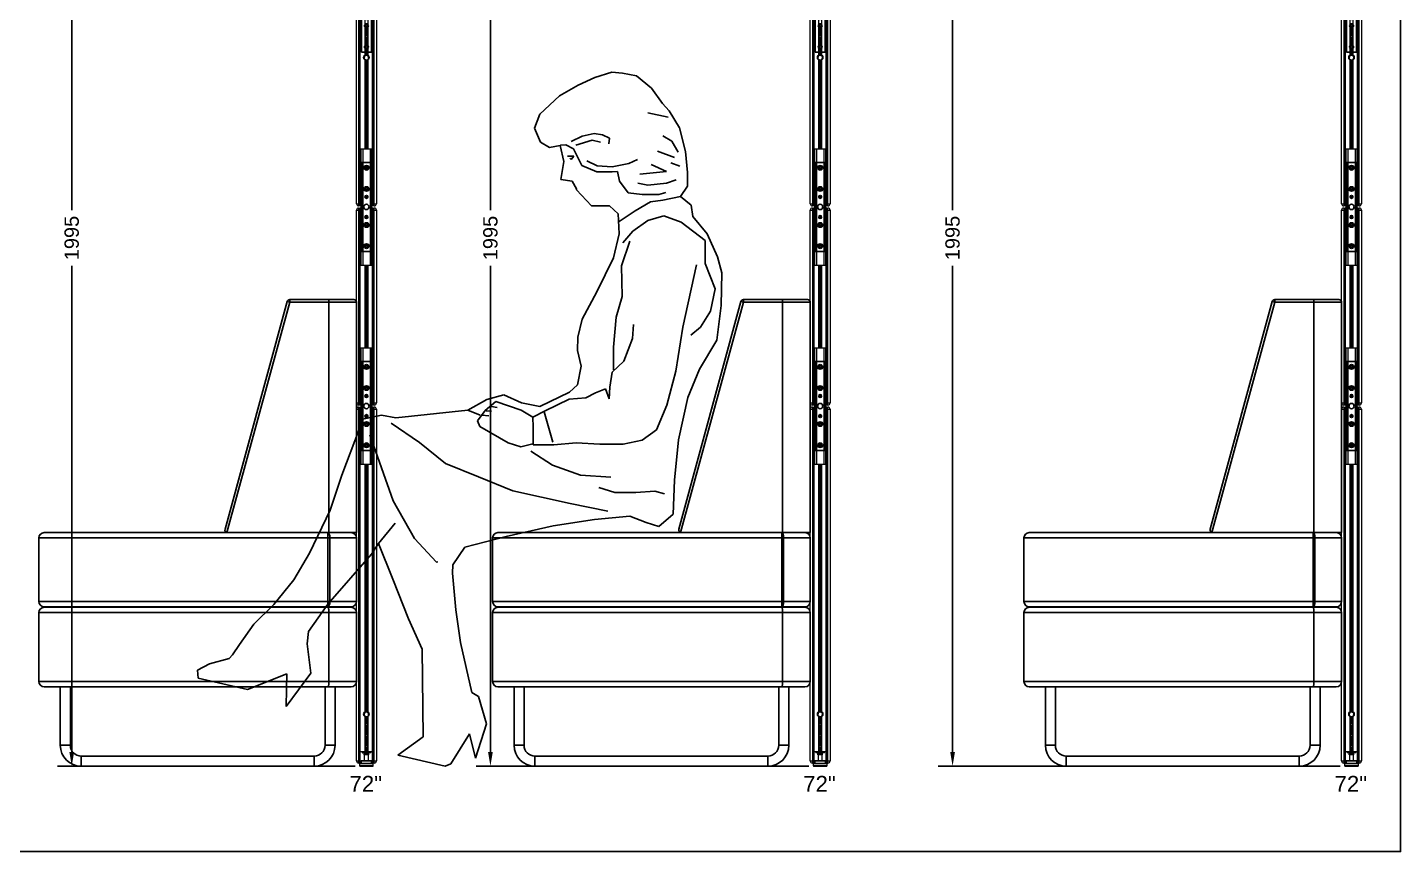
# Model space of a CAD drawing. Header units: inches. Extents: x 9936 to 27102, y -2774 to 11910.
# Drawn here: x 15971 to 18564, y 8702 to 10258 of the extents above; entities that cross this region are included whole.
import ezdxf

# ---------------------------------------------------------------- set-up
doc = ezdxf.new("R2010")
doc.units = ezdxf.units.IN
doc.header["$MEASUREMENT"] = 0
for name, color, linetype in [('Conector lateral', 150, 'Continuous'), ('COTA', 7, 'Continuous'), ('planta', 8, 'Continuous'), ('RECTO', 20, 'Continuous'), ('SILLON', 84, 'Continuous'), ('TEXTO', 7, 'Continuous')]:
    doc.layers.add(name, color=color, linetype=linetype)
doc.styles.get("Standard").update_dxf_attribs({"font": 'arial.ttf'})
doc.dimstyles.get("Standard").update_dxf_attribs({"dimscale": 150, "dimtxt": 0.18, "dimasz": 0.18, "dimexe": 0.18, "dimexo": 0.0625, "dimgap": 0.09, "dimtad": 0, "dimdec": 0, "dimzin": 0, "dimdsep": 46, "dimtxsty": 'Standard', "dimcen": 0.09, "dimclrd": 1, "dimclre": 1, "dimclrt": 1, "dimadec": 0, "dimazin": 0, "dimtfac": 1, "dimtdec": 0, "dimtofl": 0, "dimtmove": 0, "dimatfit": 3, "dimfxl": 1, "dimtolj": 1, "dimtzin": 0, "dimarcsym": 0})

# ---------------------------------------------------------------- blocks, each defined once
blk = doc.blocks.new('*D73')
at = {"layer": 'Defpoints', "color": 0, "transparency": 16777216}
for p in [(16174.8, 10858.2), (16054.2, 8863.5), (16598.8, 8863.5)]:
    blk.add_point(p, dxfattribs=at)
at = {"layer": 'TEXTO', "color": 1, "lineweight": -2, "transparency": 16777216}
for p, q in [((16165.4, 10858.2), (16027.2, 10858.2)), ((16054.2, 10831.2), (16054.2, 9913.5)), ((16054.2, 8890.5), (16054.2, 9808.2)), ((16589.4, 8863.5), (16027.2, 8863.5))]:
    blk.add_line(p, q, dxfattribs=at)
at = {"layer": 'TEXTO', "color": 1, "transparency": 16777216}
for points in [[(16049.7, 10831.2), (16058.7, 10831.2), (16054.2, 10858.2)], [(16049.7, 8890.5), (16058.7, 8890.5), (16054.2, 8863.5)]]:
    blk.add_solid(points, dxfattribs=at)
at = {"layer": 'TEXTO', "color": 1, "transparency": 16777216, "insert": (16054.2, 9860.8), "char_height": 27, "attachment_point": 5, "rotation": 90}
blk.add_mtext('\\A1;1995', dxfattribs=at)
blk = doc.blocks.new('*D74')
at = {"layer": 'Defpoints', "color": 0, "transparency": 16777216}
for p in [(16955.8, 10858.2), (16845, 8863.5), (17455.8, 8863.5)]:
    blk.add_point(p, dxfattribs=at)
at = {"layer": 'TEXTO', "color": 1, "lineweight": -2, "transparency": 16777216}
for p, q in [((16946.4, 10858.2), (16818, 10858.2)), ((16845, 10831.2), (16845, 9913.5)), ((16845, 8890.5), (16845, 9808.2)), ((17446.4, 8863.5), (16818, 8863.5))]:
    blk.add_line(p, q, dxfattribs=at)
at = {"layer": 'TEXTO', "color": 1, "transparency": 16777216}
for points in [[(16840.5, 10831.2), (16849.5, 10831.2), (16845, 10858.2)], [(16840.5, 8890.5), (16849.5, 8890.5), (16845, 8863.5)]]:
    blk.add_solid(points, dxfattribs=at)
at = {"layer": 'TEXTO', "color": 1, "transparency": 16777216, "insert": (16845, 9860.8), "char_height": 27, "attachment_point": 5, "rotation": 90}
blk.add_mtext('\\A1;1995', dxfattribs=at)
blk = doc.blocks.new('*D75')
at = {"layer": 'Defpoints', "color": 0, "transparency": 16777216}
for p in [(17882.8, 10858.2), (17717.9, 8863.5), (18459.3, 8863.5)]:
    blk.add_point(p, dxfattribs=at)
at = {"layer": 'TEXTO', "color": 1, "lineweight": -2, "transparency": 16777216}
for p, q in [((17873.4, 10858.2), (17690.9, 10858.2)), ((17717.9, 10831.2), (17717.9, 9913.5)), ((17717.9, 8890.5), (17717.9, 9808.2)), ((18449.9, 8863.5), (17690.9, 8863.5))]:
    blk.add_line(p, q, dxfattribs=at)
at = {"layer": 'TEXTO', "color": 1, "transparency": 16777216}
for points in [[(17713.4, 10831.2), (17722.4, 10831.2), (17717.9, 10858.2)], [(17713.4, 8890.5), (17722.4, 8890.5), (17717.9, 8863.5)]]:
    blk.add_solid(points, dxfattribs=at)
at = {"layer": 'TEXTO', "color": 1, "transparency": 16777216, "insert": (17717.9, 9860.8), "char_height": 27, "attachment_point": 5, "rotation": 90}
blk.add_mtext('\\A1;1995', dxfattribs=at)
blk = doc.blocks.new('A$C30A667A5')
at = {"layer": 'SILLON', "linetype": 'Continuous'}
for p, q in [((351.7, 447.3), (469, 877.3)), ((473.8, 876), (355.2, 441.2)), ((469, 877.3), (473.8, 876)), ((473.8, 876), (473.8, 881)), ((473.8, 881), (546.9, 881)), ((547.8, 876), (473.8, 876)), ((546.9, 881), (595, 881)), ((547.8, 876), (547.8, 441)), ((600, 876), (547.8, 876)), ((600, 876), (600, 441)), ((10, 441), (356.5, 441)), ((356.5, 441), (547.8, 441)), ((546, 431), (546, 441)), ((547.8, 441), (600, 441)), ((0, 431), (0, 311)), ((546, 431), (0, 431)), ((546, 311), (546, 431)), ((546, 431), (549.7, 431)), ((549.7, 431), (549.7, 311)), ((600, 431), (549.7, 431)), ((600, 311), (600, 431)), ((0, 311), (546, 311)), ((547.8, 290), (0, 290)), ((0, 160), (0, 290)), ((546, 301), (10, 301)), ((10, 300), (546, 300)), ((546, 301), (546, 311)), ((546, 311), (549.7, 311)), ((590, 301), (546, 301)), ((546, 300), (590, 300)), ((600, 290), (547.8, 290)), ((547.8, 160), (547.8, 290)), ((549.7, 311), (600, 311)), ((600, 160), (600, 290)), ((0, 160), (547.8, 160)), ((547.8, 160), (600, 160)), ((546, 150), (10, 150)), ((40.5, 150), (40.5, 39.5)), ((59.5, 39.5), (59.5, 150)), ((540.5, 150), (540.5, 39.5)), ((590, 150), (546, 150)), ((559.5, 39.5), (559.5, 150)), ((59.5, 39.5), (40.5, 39.5)), ((540.5, 39.5), (559.5, 39.5)), ((520, 19.1), (80, 19.1)), ((80, 19.1), (80, 0)), ((80, 0), (520, 0)), ((520, 19.1), (520, 0))]:
    blk.add_line(p, q, dxfattribs=at)
at = {"layer": 'SILLON', "linetype": 'Continuous', "flags": 128}
for points in [[(546, 441), (546.7, 440.8), (547.4, 440.2), (548, 439.3), (548.6, 438.1), (549.1, 436.6), (549.4, 434.8), (549.6, 432.9), (549.7, 431)], [(549.7, 311), (549.6, 309), (549.4, 307.2), (549.1, 305.4), (548.6, 303.9), (548, 302.7), (547.4, 301.8), (546.7, 301.2), (546, 301)]]:
    blk.add_lwpolyline(points, dxfattribs=at)
at = {"layer": 'SILLON', "linetype": 'Continuous'}
for centre, radius, start, end in [((473.8, 876), 5, 90, 164.7449), ((595, 876), 5, 0, 90), ((10, 431), 10, 90, 180), ((356.5, 446), 5, 164.7449, 254.7449), ((356.5, 446), 5, 254.7449, 270), ((590, 431), 10, 0, 90), ((10, 311), 10, 180, 270), ((10, 290), 10, 90, 180), ((590, 311), 10, 270, 0), ((590, 290), 10, 0, 90), ((10, 160), 10, 180, 270), ((590, 160), 10, 270, 0), ((80, 39.5), 39.5, 180, 270), ((80, 39.5), 20.5, 180, 270), ((520, 39.5), 20.5, 270, 0), ((520, 39.5), 39.5, 270, 0)]:
    blk.add_arc(centre, radius, start, end, dxfattribs=at)
for points, knots in [([(547.8, 876), (547.8, 876.3), (547.8, 876.7), (547.8, 877.3), (547.8, 877.6), (547.7, 878.2), (547.7, 878.5), (547.7, 879.1), (547.6, 879.3), (547.5, 879.8), (547.5, 880), (547.4, 880.3), (547.3, 880.5), (547.2, 880.7), (547.2, 880.8), (547.1, 880.9), (547, 881), (547, 881), (547, 881), (546.9, 881)], [0, 0, 0, 0, 0.125, 0.125, 0.25, 0.25, 0.375, 0.375, 0.5, 0.5, 0.625, 0.625, 0.75, 0.75, 0.875, 0.875, 0.9375, 0.9375, 1, 1, 1, 1]), ([(547.8, 290), (547.8, 290.7), (547.8, 291.3), (547.8, 292.3), (547.8, 292.6), (547.7, 293.2), (547.7, 293.5), (547.7, 294.5), (547.6, 295), (547.5, 295.9), (547.5, 296.1), (547.4, 296.6), (547.3, 296.9), (547.2, 297.6), (547.1, 298), (547, 298.5), (546.9, 298.7), (546.8, 299), (546.7, 299.3), (546.6, 299.5), (546.5, 299.7), (546.4, 299.7), (546.3, 299.9), (546.2, 299.9), (546.1, 300), (546.1, 300), (546, 300), (546, 300), (546, 300)], [0, 0, 0, 0, 0.125, 0.125, 0.1875, 0.1875, 0.25, 0.25, 0.375, 0.375, 0.4375, 0.4375, 0.5, 0.5, 0.625, 0.625, 0.6875, 0.6875, 0.75, 0.8125, 0.8125, 0.875, 0.875, 0.9375, 0.9375, 0.96875, 0.96875, 1, 1, 1, 1]), ([(547.8, 160), (547.8, 159.3), (547.8, 158.7), (547.8, 157.7), (547.8, 157.4), (547.7, 156.8), (547.7, 156.4), (547.7, 155.5), (547.6, 155), (547.5, 154.1), (547.5, 153.9), (547.4, 153.4), (547.3, 153.1), (547.2, 152.4), (547.1, 152), (547, 151.5), (546.9, 151.3), (546.8, 151), (546.7, 150.7), (546.6, 150.5), (546.5, 150.3), (546.4, 150.2), (546.3, 150.1), (546.2, 150.1), (546.1, 150), (546.1, 150), (546, 150), (546, 150), (546, 150)], [0, 0, 0, 0, 0.125, 0.125, 0.1875, 0.1875, 0.25, 0.25, 0.375, 0.375, 0.4375, 0.4375, 0.5, 0.5, 0.625, 0.625, 0.6875, 0.6875, 0.75, 0.8125, 0.8125, 0.875, 0.875, 0.9375, 0.9375, 0.96875, 0.96875, 1, 1, 1, 1])]:
    blk.add_open_spline(points, degree=3, knots=knots, dxfattribs=at)
blk = doc.blocks.new('02FFMA09')
at = {"color": 0, "linetype": 'ByBlock'}
for p, q in [((-4.358, 28.515), (-5.46, 28.012)), ((-3.226, 28.873), (-4.358, 28.515)), ((-2.526, 28.803), (-3.226, 28.873)), ((-1.594, 28.624), (-2.526, 28.803)), ((-0.598, 27.817), (-1.594, 28.624)), ((-6.706, 27.303), (-8.006, 26.1)), ((-5.46, 28.012), (-6.706, 27.303)), ((0.137, 26.804), (-0.598, 27.817)), ((0.578, 26.313), (0.137, 26.804)), ((-8.006, 26.1), (-8.348, 25.166)), ((0.507, 25.887), (-0.852, 26.182)), ((1.256, 25.183), (0.578, 26.313)), ((-8.348, 25.166), (-7.963, 24.238)), ((-5.915, 24.287), (-5.189, 24.628)), ((-5.189, 24.628), (-4.412, 24.801)), ((-4.412, 24.801), (-3.859, 24.718)), ((-3.859, 24.718), (-3.384, 24.499)), ((0.744, 24.291), (0.153, 24.646)), ((1.647, 23.614), (1.256, 25.183)), ((-7.963, 24.238), (-7.355, 23.888)), ((-7.355, 23.888), (-6.659, 24.023)), ((-6.659, 24.023), (-6.401, 22.961)), ((-6.622, 24.044), (-6.273, 24.047)), ((-6.273, 24.047), (-5.776, 23.789)), ((-5.776, 23.789), (-5.215, 22.687)), ((-5.62, 24.03), (-4.54, 24.371)), ((-4.54, 24.371), (-3.988, 24.242)), ((-3.384, 24.499), (-3.429, 24.114)), ((1.158, 23.581), (0.744, 24.291)), ((-6.401, 22.961), (-6.62, 21.766)), ((-6.172, 23.298), (-5.748, 23.298)), ((-5.915, 23.086), (-6.005, 23.17)), ((-5.748, 23.298), (-5.915, 23.086)), ((-4.887, 23.002), (-4.2, 22.656)), ((-3.211, 22.611), (-2.099, 22.829)), ((-2.099, 22.829), (-1.54, 23.086)), ((0.389, 22.281), (-0.616, 22.754)), ((0.921, 23.227), (-0.202, 23.641)), ((1.276, 22.636), (0.685, 22.872)), ((1.774, 22.218), (1.647, 23.614)), ((-5.215, 22.687), (-4.222, 22.259)), ((-4.222, 22.259), (-3.203, 22.267)), ((-4.2, 22.656), (-3.211, 22.611)), ((-3.203, 22.267), (-2.854, 22.299)), ((-2.854, 22.299), (-2.733, 21.659)), ((-1.384, 22.104), (0.389, 22.281)), ((1.781, 21.316), (1.774, 22.218)), ((-6.62, 21.766), (-5.863, 21.656)), ((-5.863, 21.656), (-5.58, 21.145)), ((-5.58, 21.145), (-5.58, 21.087)), ((-5.58, 21.087), (-4.583, 20.015)), ((-2.733, 21.659), (-2.145, 20.878)), ((-1.502, 21.513), (-0.852, 21.394)), ((-0.852, 21.394), (0.389, 21.513)), ((0.389, 21.513), (1.039, 21.749)), ((1.321, 20.643), (1.781, 21.316)), ((-4.583, 20.015), (-3.389, 20.024)), ((-3.389, 20.024), (-2.803, 19.476)), ((-2.145, 20.878), (-1.212, 20.769)), ((-0.675, 20.271), (-1.68, 19.68)), ((-1.212, 20.769), (-0.107, 20.778)), ((0.153, 20.389), (-0.675, 20.271)), ((-0.107, 20.778), (0.358, 20.898)), ((1.321, 20.643), (0.153, 20.389)), ((2.024, 20.067), (1.321, 20.643)), ((2.146, 19.311), (2.024, 20.067)), ((-2.803, 19.476), (-2.735, 18.167)), ((-1.68, 19.68), (-2.744, 18.971)), ((-0.85, 19.055), (0.225, 19.354)), ((0.225, 19.354), (1.363, 18.926)), ((3.086, 18.154), (2.146, 19.311)), ((-2.497, 17.557), (-1.834, 18.348)), ((-1.834, 18.348), (-0.85, 19.055)), ((1.363, 18.926), (2.944, 17.716)), ((-2.735, 18.167), (-3.129, 16.563)), ((-2.601, 16.043), (-2.032, 17.677)), ((2.944, 17.716), (2.956, 16.203)), ((3.768, 16.646), (3.086, 18.154)), ((-3.129, 16.563), (-4.218, 14.313)), ((4.067, 15.572), (3.768, 16.646)), ((-2.556, 14.006), (-2.601, 16.043)), ((2.375, 16.111), (1.476, 11.971)), ((2.956, 16.203), (3.61, 14.52)), ((4.026, 13.418), (4.067, 15.572)), ((-4.218, 14.313), (-5.193, 12.501)), ((-2.953, 12.635), (-2.556, 14.006)), ((3.61, 14.52), (3.301, 13.034)), ((3.301, 13.034), (2.64, 11.981)), ((3.724, 11.116), (4.026, 13.418)), ((-5.193, 12.501), (-5.475, 11.306)), ((-3.112, 10.655), (-2.953, 12.635)), ((-1.865, 11.218), (-1.785, 12.15)), ((1.476, 11.971), (1.004, 9.057)), ((2.64, 11.981), (2.004, 11.452)), ((-5.475, 11.306), (-5.497, 10.432)), ((-2.436, 9.729), (-1.865, 11.218)), ((2.575, 9.186), (3.724, 11.116)), ((-5.497, 10.432), (-5.256, 9.387)), ((-3.129, 9.141), (-3.112, 10.655)), ((-5.256, 9.387), (-5.508, 8.162)), ((-3.216, 8.995), (-2.436, 9.729)), ((1.803, 7.317), (2.575, 9.186)), ((-3.353, 8.005), (-3.216, 8.995)), ((1.004, 9.057), (0.41, 6.812)), ((-10.392, 7.484), (-11.525, 7.184)), ((-9.224, 6.969), (-10.392, 7.484)), ((-6.028, 7.663), (-8, 6.717)), ((-6.054, 7.198), (-4.948, 7.294)), ((-5.508, 8.162), (-6.028, 7.663)), ((-4.948, 7.294), (-4.311, 7.619)), ((-4.311, 7.619), (-3.643, 7.886)), ((-3.643, 7.886), (-3.405, 7.218)), ((-3.405, 7.218), (-3.353, 8.005)), ((1.185, 4.519), (1.803, 7.317)), ((-12.771, 6.475), (-17.54, 5.972)), ((-11.525, 7.184), (-12.771, 6.475)), ((-12.771, 6.475), (-11.96, 6.148)), ((-12.125, 5.782), (-11.636, 6.455)), ((-11.636, 6.455), (-10.913, 7.043)), ((-11.561, 6.436), (-11.195, 6.408)), ((-11.195, 6.727), (-10.824, 6.648)), ((-10.913, 7.043), (-9.249, 6.474)), ((-9.249, 6.474), (-8.477, 6.025)), ((-8, 6.717), (-9.224, 6.969)), ((-8.46, 6.014), (-7.648, 6.428)), ((-7.648, 6.428), (-6.054, 7.198)), ((0.41, 6.812), (-0.275, 5.176)), ((-18.502, 6.139), (-19.955, 5.837)), ((-19.955, 5.837), (-19.95, 5.255)), ((-17.54, 5.972), (-18.502, 6.139)), ((-17.858, 5.621), (-15.985, 4.326)), ((-11.977, 5.405), (-12.125, 5.782)), ((-11.853, 6.148), (-11.38, 6.093)), ((-8.455, 5.345), (-8.46, 6.014)), ((-7.719, 6.357), (-7.139, 4.354)), ((-19.95, 5.255), (-21.119, 2.161)), ((-19.278, 4.853), (-17.73, 0.47)), ((-10.106, 4.314), (-11.977, 5.405)), ((-8.446, 4.181), (-8.455, 5.345)), ((-0.275, 5.176), (-1.23, 4.5)), ((-15.985, 4.326), (-14.257, 2.942)), ((-9.26, 4.058), (-10.106, 4.314)), ((-9.26, 4.058), (-8.477, 4.252)), ((-8.588, 3.772), (-7.154, 2.823)), ((-7.078, 4.192), (-8.446, 4.181)), ((-5.595, 4.32), (-7.078, 4.192)), ((-4.022, 4.216), (-5.595, 4.32)), ((-2.48, 4.228), (-4.022, 4.216)), ((-1.23, 4.5), (-2.48, 4.228)), ((0.915, 1.839), (1.185, 4.519)), ((-14.257, 2.942), (-12.067, 2.057)), ((-7.154, 2.823), (-5.316, 2.168)), ((-21.119, 2.161), (-21.887, -0.144)), ((-12.067, 2.057), (-9.79, 1.144)), ((-5.316, 2.168), (-3.307, 2.039)), ((0.845, -0.403), (0.915, 1.839)), ((-9.79, 1.144), (-6, 0.3)), ((-4.087, 1.363), (-3.037, 1.022)), ((-3.037, 1.022), (-1.64, 1.033)), ((-1.64, 1.033), (-0.389, 1.101)), ((-0.389, 1.101), (0.253, 0.931)), ((-17.73, 0.47), (-16.313, -2.022)), ((-6, 0.3), (-3.493, -0.204)), ((-21.887, -0.144), (-23.261, -3.007)), ((-7.123, -1.193), (-4.39, -0.764)), ((-4.39, -0.764), (-2.035, -0.542)), ((-2.035, -0.542), (-0.955, -0.97)), ((-0.109, -1.225), (0.845, -0.403)), ((-18.697, -2.36), (-17.58, -1.009)), ((-10.232, -1.887), (-7.123, -1.193)), ((-0.955, -0.97), (-0.109, -1.225)), ((-19.157, -3.063), (-18.697, -2.36)), ((-18.697, -2.36), (-17.747, -4.71)), ((-16.313, -2.022), (-14.846, -3.582)), ((-13.767, -3.777), (-12.962, -2.607)), ((-12.962, -2.607), (-10.232, -1.887)), ((-23.261, -3.007), (-24.295, -4.762)), ((-22.042, -6.374), (-19.157, -3.063)), ((-14.846, -3.582), (-14.759, -3.581)), ((-13.792, -4.33), (-13.767, -3.777)), ((-13.57, -6.744), (-13.792, -4.33)), ((-24.295, -4.762), (-25.621, -6.402)), ((-17.747, -4.71), (-16.708, -7.351)), ((-25.621, -6.402), (-26.95, -7.693)), ((-23.337, -8.189), (-22.042, -6.374)), ((-13.261, -8.924), (-13.57, -6.744)), ((-26.95, -7.693), (-27.9, -9.039)), ((-23.418, -9.004), (-23.337, -8.189)), ((-16.708, -7.351), (-15.79, -9.352)), ((-27.9, -9.039), (-28.36, -9.741)), ((-23.17, -10.952), (-23.418, -9.004)), ((-12.508, -12.236), (-13.261, -8.924)), ((-28.591, -9.976), (-29.898, -10.336)), ((-28.36, -9.741), (-28.591, -9.976)), ((-15.79, -9.352), (-15.744, -15.172)), ((-29.898, -10.336), (-30.68, -10.749)), ((-30.68, -10.749), (-30.647, -11.273)), ((-30.647, -11.273), (-27.382, -12.033)), ((-27.382, -12.033), (-24.77, -10.994)), ((-24.812, -13.148), (-23.17, -10.952)), ((-24.77, -10.994), (-24.812, -13.119)), ((-12.069, -12.495), (-12.508, -12.236)), ((-11.531, -14.295), (-12.069, -12.495)), ((-24.812, -13.119), (-24.812, -13.148)), ((-12.27, -16.571), (-11.531, -14.295)), ((-15.744, -15.172), (-17.423, -16.379)), ((-13.897, -16.962), (-12.661, -14.973)), ((-12.661, -14.973), (-12.27, -16.571)), ((-17.423, -16.379), (-14.274, -17.111)), ((-14.274, -17.111), (-13.897, -16.962))]:
    blk.add_line(p, q, dxfattribs=at)
blk = doc.blocks.new('A$C10B60D47')
at = {"layer": 'Conector lateral', "linetype": 'Continuous'}
for p, q in [((19, 168), (0, 168)), ((0, 168), (0, 0)), ((7.2, 157.7), (8.7, 158.3)), ((7.2, 157.7), (7.7, 156.6)), ((7.7, 156.6), (9.2, 157.2)), ((8.1, 159.9), (9.2, 160.3)), ((8.1, 159.9), (8.7, 158.3)), ((9.2, 160.3), (9.9, 158.8)), ((9.2, 157.2), (9.8, 155.7)), ((9.8, 155.7), (10.9, 156.1)), ((9.9, 158.8), (11.4, 159.4)), ((10.3, 157.7), (11.8, 158.3)), ((10.3, 157.7), (10.9, 156.1)), ((11.4, 159.4), (11.8, 158.3)), ((19, 0), (19, 168)), ((7.2, 117.7), (8.7, 118.3)), ((7.2, 117.7), (7.7, 116.6)), ((7.7, 116.6), (9.2, 117.2)), ((8.1, 119.9), (9.2, 120.3)), ((8.1, 119.9), (8.7, 118.3)), ((9.2, 120.3), (9.9, 118.8)), ((9.2, 117.2), (9.8, 115.7)), ((9.8, 115.7), (10.9, 116.1)), ((9.9, 118.8), (11.4, 119.4)), ((10.3, 117.7), (11.8, 118.3)), ((10.3, 117.7), (10.9, 116.1)), ((11.4, 119.4), (11.8, 118.3)), ((8.1, 51.9), (9.2, 52.3)), ((9.2, 52.3), (9.9, 50.8)), ((7.2, 49.7), (8.7, 50.3)), ((7.2, 49.7), (7.7, 48.6)), ((7.7, 48.6), (9.2, 49.2)), ((8.1, 51.9), (8.7, 50.3)), ((9.2, 49.2), (9.8, 47.7)), ((9.8, 47.7), (10.9, 48.1)), ((9.9, 50.8), (11.4, 51.4)), ((10.3, 49.7), (11.8, 50.3)), ((10.3, 49.7), (10.9, 48.1)), ((11.4, 51.4), (11.8, 50.3)), ((7.2, 9.7), (8.7, 10.3)), ((7.2, 9.7), (7.7, 8.6)), ((7.7, 8.6), (9.2, 9.2)), ((8.1, 11.9), (9.2, 12.3)), ((8.1, 11.9), (8.7, 10.3)), ((9.2, 12.3), (9.9, 10.8)), ((9.2, 9.2), (9.8, 7.7)), ((9.8, 7.7), (10.9, 8.1)), ((9.9, 10.8), (11.4, 11.4)), ((10.3, 9.7), (11.8, 10.3)), ((10.3, 9.7), (10.9, 8.1)), ((11.4, 11.4), (11.8, 10.3)), ((0, 0), (19, 0))]:
    blk.add_line(p, q, dxfattribs=at)
for centre, radius in [((9.5, 158), 3.75), ((9.5, 118), 3.75), ((9.5, 103), 2.78), ((9.5, 50), 3.75), ((9.5, 65), 2.78), ((9.5, 10), 3.75)]:
    blk.add_circle(centre, radius, dxfattribs=at)
blk = doc.blocks.new('A$C078876BE')
at = {"layer": 'RECTO', "linetype": 'Continuous', "lineweight": 0}
for p, q in [((16.5, 1119.8), (16.5, 1483.8)), ((20.5, 1483.8), (20.5, 1119.8)), ((22.5, 1115.8), (22.5, 1487.8)), ((22.5, 1119.8), (22.5, 1483.8)), ((23.6, 1115.8), (23.6, 1487.8)), ((46.8, 1115.8), (46.8, 1487.8)), ((47.9, 1115.8), (47.9, 1487.8)), ((47.9, 1483.8), (47.9, 1119.8)), ((49.9, 1119.8), (49.9, 1483.8)), ((53.9, 1483.8), (53.9, 1119.8)), ((32.1, 1468.1), (32.1, 1400)), ((33.4, 1437.9), (33.4, 1453.7)), ((34.3, 1438.4), (34.3, 1453.1)), ((36, 1438.4), (36, 1453.1)), ((37, 1453.7), (37, 1437.9)), ((38.3, 1400), (38.3, 1468.1)), ((33.4, 1417.9), (33.4, 1433.7)), ((34.3, 1418.4), (34.3, 1433.1)), ((36, 1418.4), (36, 1433.1)), ((37, 1433.7), (37, 1417.9)), ((33.4, 1400.7), (33.4, 1413.7)), ((34.3, 1401), (34.3, 1413.1)), ((36, 1401), (36, 1413.1)), ((37, 1413.7), (37, 1400.7)), ((31.6, 1398.6), (31, 1394)), ((31, 1394), (34.6, 1391.2)), ((35.8, 1400.3), (31.6, 1398.6)), ((32, 1387.8), (32, 1223.8)), ((32.8, 1387.8), (32, 1387.8)), ((32.1, 1391.5), (32.1, 1387.8)), ((33.9, 1387.8), (32.8, 1387.8)), ((32.8, 1223.8), (32.8, 1387.8)), ((33.4, 1387.8), (33.4, 1390.9)), ((33.9, 1223.8), (33.9, 1387.8)), ((34.3, 1223.8), (34.3, 1390.6)), ((34.6, 1391.2), (38.8, 1393)), ((39.4, 1397.5), (35.8, 1400.3)), ((36, 1223.8), (36, 1390.6)), ((36.4, 1387.8), (36.4, 1223.8)), ((37.5, 1387.8), (36.4, 1387.8)), ((37, 1390.9), (37, 1387.8)), ((38.3, 1387.8), (37.5, 1387.8)), ((37.5, 1223.8), (37.5, 1387.8)), ((38.3, 1387.8), (38.3, 1391.5)), ((38.3, 1223.8), (38.3, 1387.8)), ((38.8, 1393), (39.4, 1397.5)), ((24.7, 1223.8), (24.7, 1003.8)), ((24.7, 1223.8), (28.2, 1223.8)), ((28.2, 1223.8), (28.2, 1003.8)), ((28.2, 1223.8), (42.1, 1223.8)), ((42.1, 1223.8), (42.1, 1003.8)), ((42.1, 1223.8), (45.7, 1223.8)), ((45.7, 1003.8), (45.7, 1223.8)), ((34.6, 1188.4), (33.2, 1188.4)), ((33.2, 1188.4), (33.2, 1187.2)), ((34.6, 1187.2), (33.2, 1187.2)), ((35.8, 1189.8), (34.6, 1189.8)), ((34.6, 1189.8), (34.6, 1188.4)), ((34.6, 1187.2), (34.6, 1185.8)), ((35.8, 1185.8), (34.6, 1185.8)), ((35.8, 1189.8), (35.8, 1188.4)), ((37.2, 1188.4), (35.8, 1188.4)), ((37.2, 1187.2), (35.8, 1187.2)), ((35.8, 1187.2), (35.8, 1185.8)), ((37.2, 1188.4), (37.2, 1187.2)), ((34.6, 1148.4), (33.2, 1148.4)), ((33.2, 1148.4), (33.2, 1147.2)), ((34.6, 1147.2), (33.2, 1147.2)), ((35.8, 1149.8), (34.6, 1149.8)), ((34.6, 1149.8), (34.6, 1148.4)), ((34.6, 1147.2), (34.6, 1145.8)), ((35.8, 1145.8), (34.6, 1145.8)), ((35.8, 1149.8), (35.8, 1148.4)), ((37.2, 1148.4), (35.8, 1148.4)), ((37.2, 1147.2), (35.8, 1147.2)), ((35.8, 1147.2), (35.8, 1145.8)), ((37.2, 1148.4), (37.2, 1147.2)), ((16.5, 1119.8), (20.5, 1119.8)), ((20.5, 1119.8), (22.5, 1119.8)), ((20.5, 1119.8), (20.5, 1115.8)), ((22.5, 1115.8), (20.5, 1115.8)), ((23.6, 1115.8), (22.5, 1115.8)), ((23.6, 1136.6), (24.7, 1136.6)), ((33.2, 1131.5), (33, 1131.5)), ((33.2, 1131.5), (33.2, 1134.4)), ((37.4, 1131.5), (33.2, 1131.5)), ((33.3, 1134.5), (37.1, 1134.5)), ((45.7, 1136.6), (46.8, 1136.6)), ((47.9, 1115.8), (46.8, 1115.8)), ((47.9, 1119.8), (49.9, 1119.8)), ((49.9, 1115.8), (47.9, 1115.8)), ((49.9, 1119.8), (53.9, 1119.8)), ((49.9, 1115.8), (49.9, 1119.8)), ((16.5, 743.8), (16.5, 1107.8)), ((16.5, 1107.8), (20.5, 1107.8)), ((20.5, 1111.8), (20.5, 1107.8)), ((20.5, 1111.8), (22.5, 1111.8)), ((20.5, 1107.8), (20.5, 743.8)), ((22.5, 1107.8), (20.5, 1107.8)), ((22.5, 739.8), (22.5, 1111.8)), ((23.6, 1111.8), (22.5, 1111.8)), ((22.5, 743.8), (22.5, 1107.8)), ((23.6, 739.8), (23.6, 1111.8)), ((24.7, 1091), (23.6, 1091)), ((33, 1096.1), (34.6, 1096.1)), ((37, 1093.1), (33.3, 1093.1)), ((34.6, 1096.1), (34.6, 1093.1)), ((34.6, 1096.1), (37.4, 1096.1)), ((46.8, 1091), (45.7, 1091)), ((47.9, 1111.8), (46.8, 1111.8)), ((46.8, 739.8), (46.8, 1111.8)), ((47.9, 1111.8), (49.9, 1111.8)), ((47.9, 739.8), (47.9, 1111.8)), ((49.9, 1107.8), (47.9, 1107.8)), ((47.9, 1107.8), (47.9, 743.8)), ((49.9, 1107.8), (49.9, 1111.8)), ((49.9, 743.8), (49.9, 1107.8)), ((49.9, 1107.8), (53.9, 1107.8)), ((53.9, 1107.8), (53.9, 743.8)), ((34.6, 1080.4), (33.2, 1080.4)), ((33.2, 1080.4), (33.2, 1079.2)), ((34.6, 1079.2), (33.2, 1079.2)), ((34.6, 1081.8), (34.6, 1080.4)), ((35.8, 1081.8), (34.6, 1081.8)), ((34.6, 1079.2), (34.6, 1077.8)), ((35.8, 1077.8), (34.6, 1077.8)), ((35.8, 1081.8), (35.8, 1080.4)), ((37.2, 1080.4), (35.8, 1080.4)), ((35.8, 1079.2), (35.8, 1077.8)), ((37.2, 1079.2), (35.8, 1079.2)), ((37.2, 1080.4), (37.2, 1079.2)), ((34.6, 1040.4), (33.2, 1040.4)), ((33.2, 1040.4), (33.2, 1039.2)), ((34.6, 1039.2), (33.2, 1039.2)), ((35.8, 1041.8), (34.6, 1041.8)), ((34.6, 1041.8), (34.6, 1040.4)), ((34.6, 1039.2), (34.6, 1037.8)), ((35.8, 1037.8), (34.6, 1037.8)), ((35.8, 1041.8), (35.8, 1040.4)), ((37.2, 1040.4), (35.8, 1040.4)), ((35.8, 1039.2), (35.8, 1037.8)), ((37.2, 1039.2), (35.8, 1039.2)), ((37.2, 1040.4), (37.2, 1039.2)), ((24.7, 1003.8), (28.2, 1003.8)), ((28.2, 1003.8), (42.1, 1003.8)), ((32, 1003.8), (32, 847.8)), ((32.8, 847.8), (32.8, 1003.8)), ((33.9, 847.8), (33.9, 1003.8)), ((34.3, 847.8), (34.3, 1003.8)), ((36, 847.8), (36, 1003.8)), ((36.4, 1003.8), (36.4, 847.8)), ((37.5, 847.8), (37.5, 1003.8)), ((38.3, 847.8), (38.3, 1003.8)), ((42.1, 1003.8), (45.7, 1003.8)), ((24.7, 847.8), (24.7, 627.8)), ((24.7, 847.8), (28.2, 847.8)), ((28.2, 847.8), (28.2, 627.8)), ((28.2, 847.8), (42.1, 847.8)), ((42.1, 847.8), (42.1, 627.8)), ((42.1, 847.8), (45.7, 847.8)), ((45.7, 627.8), (45.7, 847.8)), ((34.6, 812.4), (33.2, 812.4)), ((33.2, 812.4), (33.2, 811.2)), ((34.6, 811.2), (33.2, 811.2)), ((35.8, 813.8), (34.6, 813.8)), ((34.6, 813.8), (34.6, 812.4)), ((34.6, 811.2), (34.6, 809.8)), ((35.8, 809.8), (34.6, 809.8)), ((35.8, 813.8), (35.8, 812.4)), ((37.2, 812.4), (35.8, 812.4)), ((37.2, 811.2), (35.8, 811.2)), ((35.8, 811.2), (35.8, 809.8)), ((37.2, 812.4), (37.2, 811.2)), ((23.6, 760.6), (24.7, 760.6)), ((33.2, 755.5), (33, 755.5)), ((34.6, 772.4), (33.2, 772.4)), ((33.2, 772.4), (33.2, 771.2)), ((34.6, 771.2), (33.2, 771.2)), ((33.2, 755.5), (33.2, 758.4)), ((37.4, 755.5), (33.2, 755.5)), ((33.3, 758.5), (37.1, 758.5)), ((35.8, 773.8), (34.6, 773.8)), ((34.6, 773.8), (34.6, 772.4)), ((34.6, 771.2), (34.6, 769.8)), ((35.8, 769.8), (34.6, 769.8)), ((35.8, 773.8), (35.8, 772.4)), ((37.2, 772.4), (35.8, 772.4)), ((35.8, 771.2), (35.8, 769.8)), ((37.2, 771.2), (35.8, 771.2)), ((37.2, 772.4), (37.2, 771.2)), ((45.7, 760.6), (46.8, 760.6)), ((16.5, 743.8), (20.5, 743.8)), ((16.5, 67.8), (16.5, 731.8)), ((16.5, 731.8), (20.5, 731.8)), ((20.5, 743.8), (22.5, 743.8)), ((20.5, 743.8), (20.5, 739.8)), ((22.5, 739.8), (20.5, 739.8)), ((20.5, 735.8), (20.5, 731.8)), ((20.5, 735.8), (22.5, 735.8)), ((20.5, 731.8), (20.5, 67.8)), ((22.5, 731.8), (20.5, 731.8)), ((23.6, 739.8), (22.5, 739.8)), ((22.5, 735.8), (22.5, 734.6)), ((22.5, 735.8), (23.6, 735.8)), ((22.5, 735.8), (22.5, 731.8)), ((23.6, 734.6), (22.5, 734.6)), ((22.5, 734.6), (22.5, 731.8)), ((22.5, 731.8), (23.6, 731.8)), ((22.5, 67.8), (22.5, 731.8)), ((23.6, 735.8), (23.6, 734.6)), ((23.6, 734.6), (23.6, 731.8)), ((23.6, 67.8), (23.6, 731.8)), ((47.9, 739.8), (46.8, 739.8)), ((46.8, 734.6), (46.8, 735.8)), ((47.9, 735.8), (46.8, 735.8)), ((47.9, 734.6), (46.8, 734.6)), ((46.8, 731.8), (46.8, 734.6)), ((47.9, 731.8), (46.8, 731.8)), ((46.8, 67.8), (46.8, 731.8)), ((47.9, 743.8), (49.9, 743.8)), ((49.9, 739.8), (47.9, 739.8)), ((47.9, 735.8), (47.9, 734.6)), ((47.9, 735.8), (49.9, 735.8)), ((47.9, 731.8), (47.9, 735.8)), ((47.9, 734.6), (47.9, 731.8)), ((47.9, 67.8), (47.9, 731.8)), ((49.9, 731.8), (47.9, 731.8)), ((49.9, 743.8), (53.9, 743.8)), ((49.9, 739.8), (49.9, 743.8)), ((49.9, 731.8), (49.9, 735.8)), ((49.9, 731.8), (53.9, 731.8)), ((49.9, 67.8), (49.9, 731.8)), ((53.9, 731.8), (53.9, 67.8)), ((23.6, 715), (24.7, 715)), ((33, 720.1), (34.6, 720.1)), ((33.2, 704.4), (33.2, 703.2)), ((34.6, 704.4), (33.2, 704.4)), ((34.6, 703.2), (33.2, 703.2)), ((37, 717.1), (33.3, 717.1)), ((34.6, 720.1), (34.6, 717.1)), ((34.6, 720.1), (37.4, 720.1)), ((34.6, 705.8), (34.6, 704.4)), ((35.8, 705.8), (34.6, 705.8)), ((34.6, 703.2), (34.6, 701.8)), ((35.8, 701.8), (34.6, 701.8)), ((35.8, 705.8), (35.8, 704.4)), ((37.2, 704.4), (35.8, 704.4)), ((35.8, 703.2), (35.8, 701.8)), ((37.2, 703.2), (35.8, 703.2)), ((37.2, 704.4), (37.2, 703.2)), ((45.7, 715), (46.8, 715)), ((34.6, 664.4), (33.2, 664.4)), ((33.2, 664.4), (33.2, 663.2)), ((34.6, 663.2), (33.2, 663.2)), ((35.8, 665.8), (34.6, 665.8)), ((34.6, 665.8), (34.6, 664.4)), ((34.6, 663.2), (34.6, 661.8)), ((35.8, 661.8), (34.6, 661.8)), ((35.8, 665.8), (35.8, 664.4)), ((37.2, 664.4), (35.8, 664.4)), ((37.2, 663.2), (35.8, 663.2)), ((35.8, 663.2), (35.8, 661.8)), ((37.2, 664.4), (37.2, 663.2)), ((24.7, 627.8), (28.2, 627.8)), ((28.2, 627.8), (42.1, 627.8)), ((32, 627.8), (32, 163.8)), ((32.8, 163.8), (32.8, 627.8)), ((33.9, 163.8), (33.9, 627.8)), ((34.3, 161), (34.3, 627.8)), ((36, 161), (36, 627.8)), ((36.4, 627.8), (36.4, 163.8)), ((37.5, 163.8), (37.5, 627.8)), ((38.3, 163.8), (38.3, 627.8)), ((42.1, 627.8), (45.7, 627.8)), ((31.6, 158.6), (31, 154)), ((35.8, 160.3), (31.6, 158.6)), ((32, 163.8), (32.8, 163.8)), ((32.1, 163.8), (32.1, 160)), ((32.8, 163.8), (33.9, 163.8)), ((33.4, 160.7), (33.4, 163.8)), ((39.4, 157.5), (35.8, 160.3)), ((36.4, 163.8), (37.5, 163.8)), ((37, 163.8), (37, 160.7)), ((37.5, 163.8), (38.3, 163.8)), ((38.3, 160), (38.3, 163.8)), ((38.8, 153), (39.4, 157.5)), ((31, 154), (34.6, 151.2)), ((32.1, 151.5), (32.1, 83.5)), ((33.4, 137.9), (33.4, 150.9)), ((33.4, 117.9), (33.4, 133.7)), ((34.3, 138.4), (34.3, 150.6)), ((34.3, 118.4), (34.3, 133.1)), ((34.6, 151.2), (38.8, 153)), ((36, 138.4), (36, 150.6)), ((36, 118.4), (36, 133.1)), ((37, 150.9), (37, 137.9)), ((37, 133.7), (37, 117.9)), ((38.3, 83.5), (38.3, 151.5)), ((33.4, 97.9), (33.4, 113.7)), ((34.3, 98.4), (34.3, 113.1)), ((36, 98.4), (36, 113.1)), ((37, 113.7), (37, 97.9)), ((32.1, 84.6), (23.6, 84.6)), ((27.2, 84.6), (27.2, 83.6)), ((27.2, 83.6), (32.1, 83.6)), ((29.9, 83.1), (27.7, 83.1)), ((29.9, 83.5), (29.9, 82.5)), ((29.9, 83.5), (32.1, 83.5)), ((29.9, 82.5), (40.4, 82.5)), ((30.6, 79.5), (30.6, 82.5)), ((33.2, 79.5), (30.6, 79.5)), ((31.2, 79.5), (31.2, 68.3)), ((33.4, 83.5), (32.1, 83.5)), ((33.2, 79.5), (33.2, 82.5)), ((37.8, 79.5), (33.2, 79.5)), ((33.4, 83.5), (33.4, 93.7)), ((33.4, 83.5), (37, 83.5)), ((34.3, 84.6), (34.3, 93.1)), ((36, 84.6), (34.3, 84.6)), ((36, 84.6), (36, 93.1)), ((37, 93.7), (37, 83.5)), ((38.3, 83.5), (37, 83.5)), ((37.8, 79.5), (37.8, 82.5)), ((39.8, 79.5), (37.8, 79.5)), ((46.8, 84.6), (38.3, 84.6)), ((38.3, 83.6), (43.2, 83.6)), ((38.3, 83.5), (40.4, 83.5)), ((39.2, 68.3), (39.2, 79.5)), ((39.8, 79.5), (39.8, 82.5)), ((40.4, 82.5), (40.4, 83.5)), ((42.7, 83.1), (40.4, 83.1)), ((43.2, 83.6), (43.2, 84.6)), ((16.5, 67.8), (20.5, 67.8)), ((20.5, 67.8), (20.5, 63.8)), ((20.5, 67.8), (22.5, 67.8)), ((22.5, 63.8), (20.5, 63.8)), ((22.2, 62.8), (22.2, 58.8)), ((22.2, 62.8), (48.2, 62.8)), ((22.2, 58.8), (48.2, 58.8)), ((23.6, 67.8), (22.5, 67.8)), ((22.5, 67.8), (22.5, 65)), ((22.5, 67.8), (22.5, 63.8)), ((22.5, 65), (23.6, 65)), ((22.5, 65), (22.5, 63.8)), ((23.6, 63.8), (22.5, 63.8)), ((23.2, 57.8), (47.2, 57.8)), ((23.6, 67.8), (23.6, 65)), ((23.6, 65), (23.6, 63.8)), ((23.6, 63.8), (46.8, 63.8)), ((25.4, 67.8), (25.4, 63.8)), ((25.4, 67.8), (45, 67.8)), ((25.9, 68.3), (44.5, 68.3)), ((45, 63.8), (45, 67.8)), ((47.9, 67.8), (46.8, 67.8)), ((46.8, 65), (46.8, 67.8)), ((46.8, 65), (47.9, 65)), ((46.8, 63.8), (46.8, 65)), ((47.9, 63.8), (46.8, 63.8)), ((47.9, 67.8), (47.9, 65)), ((47.9, 67.8), (49.9, 67.8)), ((47.9, 63.8), (47.9, 67.8)), ((47.9, 65), (47.9, 63.8)), ((49.9, 63.8), (47.9, 63.8)), ((48.2, 58.8), (48.2, 62.8)), ((49.9, 67.8), (53.9, 67.8)), ((49.9, 63.8), (49.9, 67.8))]:
    blk.add_line(p, q, dxfattribs=at)
for centre, radius in [((35.2, 1435.8), 1.98), ((35.2, 1395.8), 5.25), ((35.2, 1415.8), 1.98), ((35.2, 1187.8), 4.89), ((35.2, 1187.8), 3.96), ((35.2, 1147.8), 4.89), ((35.2, 1147.8), 3.97), ((35.2, 1132.8), 2.55), ((35.2, 1094.8), 2.55), ((35.2, 1079.8), 4.89), ((35.2, 1079.8), 3.96), ((35.2, 1039.8), 4.89), ((35.2, 1039.8), 3.97), ((35.2, 811.8), 4.89), ((35.2, 811.8), 3.97), ((35.2, 771.8), 4.89), ((35.2, 771.8), 3.96), ((35.2, 756.8), 2.55), ((35.2, 703.8), 4.89), ((35.2, 703.8), 3.97), ((35.2, 718.8), 2.55), ((35.2, 663.8), 4.89), ((35.2, 663.8), 3.97), ((35.2, 155.8), 5.25), ((35.2, 135.8), 1.98), ((35.2, 115.8), 1.98), ((35.2, 95.8), 1.98)]:
    blk.add_circle(centre, radius, dxfattribs=at)
at = {"layer": 'RECTO', "color": 252, "true_color": 0x939598}
for centre in [(35.2, 1113.8), (35.2, 737.8)]:
    blk.add_circle(centre, 5, dxfattribs=at)
at = {"layer": 'RECTO', "linetype": 'Continuous', "lineweight": 0}
for centre, radius, start, end in [((35.2, 1435.8), 2.78, 130.4601, 229.5399), ((35.2, 1435.8), 2.78, 72.2158, 107.7842), ((35.2, 1435.8), 2.78, 252.2158, 287.7842), ((35.2, 1435.8), 2.78, 310.4601, 49.5399), ((35.2, 1415.8), 2.78, 130.4601, 229.5399), ((35.2, 1415.8), 2.78, 72.2158, 107.7842), ((35.2, 1415.8), 2.78, 252.2158, 287.7842), ((35.2, 1415.8), 2.78, 310.4601, 49.5399), ((20.5, 1119.8), 4, 180, 270), ((49.9, 1119.8), 4, 270, 0), ((20.5, 1107.8), 4, 90, 180), ((49.9, 1107.8), 4, 0, 90), ((20.5, 743.8), 4, 180, 270), ((20.5, 731.8), 4, 90, 180), ((49.9, 743.8), 4, 270, 0), ((49.9, 731.8), 4, 0, 90), ((35.2, 135.8), 2.78, 130.4601, 229.5399), ((35.2, 135.8), 2.78, 72.2158, 107.7842), ((35.2, 135.8), 2.78, 252.2158, 287.7842), ((35.2, 135.8), 2.78, 310.4601, 49.5399), ((35.2, 115.8), 2.78, 130.4601, 229.5399), ((35.2, 115.8), 2.78, 72.2158, 107.7842), ((35.2, 115.8), 2.78, 252.2158, 287.7842), ((35.2, 115.8), 2.78, 310.4601, 49.5399), ((27.7, 83.6), 0.5, 180, 270), ((35.2, 95.8), 2.78, 130.4601, 229.5399), ((35.2, 82.9), 1.9, 116.5254, 161.5915), ((35.2, 95.8), 2.78, 72.2158, 107.7842), ((35.2, 95.8), 2.78, 252.2158, 287.7842), ((35.2, 82.9), 1.9, 18.4085, 63.4746), ((35.2, 95.8), 2.78, 310.4601, 49.5399), ((42.7, 83.6), 0.5, 270, 0), ((20.5, 67.8), 4, 180, 270), ((23.2, 62.8), 1, 90, 180), ((23.2, 58.8), 1, 180, 270), ((25.9, 67.8), 0.5, 90, 180), ((44.5, 67.8), 0.5, 0, 90), ((47.2, 62.8), 1, 0, 90), ((47.2, 58.8), 1, 270, 0), ((49.9, 67.8), 4, 270, 0)]:
    blk.add_arc(centre, radius, start, end, dxfattribs=at)
for points, knots in [([(33.4, 1437.9), (33.5, 1438), (33.7, 1438.1), (34, 1438.3), (34.3, 1438.4), (34.3, 1438.4)], [0, 0, 0, 0, 0.43917, 0.876748, 1, 1, 1, 1]), ([(34.3, 1433.1), (34.2, 1433.2), (33.8, 1433.4), (33.5, 1433.6), (33.4, 1433.7), (33.4, 1433.7)], [0, 0, 0, 0, 0.444483, 0.887823, 1, 1, 1, 1]), ([(36, 1438.4), (36.2, 1438.4), (36.6, 1438.2), (36.9, 1438), (37, 1437.9), (37, 1437.9)], [0, 0, 0, 0, 0.4444826, 0.8878231, 1, 1, 1, 1]), ([(37, 1433.7), (36.9, 1433.6), (36.7, 1433.4), (36.3, 1433.2), (36.1, 1433.2), (36, 1433.1)], [0, 0, 0, 0, 0.43917, 0.876748, 1, 1, 1, 1]), ([(33.4, 1417.9), (33.5, 1418), (33.7, 1418.1), (34, 1418.3), (34.3, 1418.4), (34.3, 1418.4)], [0, 0, 0, 0, 0.43917, 0.876748, 1, 1, 1, 1]), ([(34.3, 1413.1), (34.2, 1413.2), (33.8, 1413.4), (33.5, 1413.6), (33.4, 1413.7), (33.4, 1413.7)], [0, 0, 0, 0, 0.444483, 0.887823, 1, 1, 1, 1]), ([(36, 1418.4), (36.2, 1418.4), (36.6, 1418.2), (36.9, 1418), (37, 1417.9), (37, 1417.9)], [0, 0, 0, 0, 0.444483, 0.887823, 1, 1, 1, 1]), ([(37, 1413.7), (36.9, 1413.6), (36.7, 1413.4), (36.3, 1413.2), (36.1, 1413.2), (36, 1413.1)], [0, 0, 0, 0, 0.43917, 0.876748, 1, 1, 1, 1]), ([(33.4, 137.9), (33.5, 138), (33.7, 138.1), (34, 138.3), (34.3, 138.4), (34.3, 138.4)], [0, 0, 0, 0, 0.43917, 0.876748, 1, 1, 1, 1]), ([(34.3, 133.1), (34.2, 133.2), (33.8, 133.4), (33.5, 133.6), (33.4, 133.7), (33.4, 133.7)], [0, 0, 0, 0, 0.444483, 0.887823, 1, 1, 1, 1]), ([(36, 138.4), (36.2, 138.4), (36.6, 138.2), (36.9, 138), (37, 137.9), (37, 137.9)], [0, 0, 0, 0, 0.444483, 0.887823, 1, 1, 1, 1]), ([(37, 133.7), (36.9, 133.6), (36.7, 133.4), (36.3, 133.2), (36.1, 133.2), (36, 133.1)], [0, 0, 0, 0, 0.43917, 0.876748, 1, 1, 1, 1]), ([(33.4, 117.9), (33.5, 118), (33.7, 118.1), (34, 118.3), (34.3, 118.4), (34.3, 118.4)], [0, 0, 0, 0, 0.43917, 0.876748, 1, 1, 1, 1]), ([(34.3, 113.1), (34.2, 113.2), (33.8, 113.4), (33.5, 113.6), (33.4, 113.7), (33.4, 113.7)], [0, 0, 0, 0, 0.444483, 0.887823, 1, 1, 1, 1]), ([(36, 118.4), (36.2, 118.4), (36.6, 118.2), (36.9, 118), (37, 117.9), (37, 117.9)], [0, 0, 0, 0, 0.444483, 0.887823, 1, 1, 1, 1]), ([(37, 113.7), (36.9, 113.6), (36.7, 113.4), (36.3, 113.2), (36.1, 113.2), (36, 113.1)], [0, 0, 0, 0, 0.43917, 0.876748, 1, 1, 1, 1]), ([(33.4, 97.9), (33.5, 98), (33.7, 98.1), (34, 98.3), (34.3, 98.4), (34.3, 98.4)], [0, 0, 0, 0, 0.4391703, 0.8767476, 1, 1, 1, 1]), ([(34.3, 93.1), (34.2, 93.2), (33.8, 93.4), (33.5, 93.6), (33.4, 93.7), (33.4, 93.7)], [0, 0, 0, 0, 0.444483, 0.887823, 1, 1, 1, 1]), ([(36, 98.4), (36.2, 98.4), (36.6, 98.2), (36.9, 98), (37, 97.9), (37, 97.9)], [0, 0, 0, 0, 0.444483, 0.887823, 1, 1, 1, 1]), ([(37, 93.7), (36.9, 93.6), (36.7, 93.4), (36.3, 93.2), (36.1, 93.2), (36, 93.1)], [0, 0, 0, 0, 0.43917, 0.876748, 1, 1, 1, 1])]:
    blk.add_open_spline(points, degree=3, knots=knots, dxfattribs=at)
at = {"layer": 'RECTO'}
for p in [(25.7, 1405.8), (25.7, 1029.8), (25.7, 653.8)]:
    blk.add_blockref('A$C10B60D47', p, dxfattribs=at)
at = {"layer": 'RECTO', "color": 251, "true_color": 0x636466, "insert": (3.2, 39.5), "char_height": 30, "attachment_point": 1}
blk.add_mtext_dynamic_manual_height_columns('72"', width=73.255, gutter_width=15.9, heights=[30.6], dxfattribs=at)

msp = doc.modelspace()

# ---------------------------------------------------------------- linework, layer by layer
at = {"layer": 'COTA'}
msp.add_lwpolyline([(14513.114, 11910.23), (18563.941, 11910.23), (18563.941, 8702.304), (14513.114, 8702.304)], close=True, dxfattribs=at)

# ---------------------------------------------------------------- block references
at = {"layer": 'planta', "xscale": 28.49999999671127, "yscale": 28.4999999998945, "zscale": 28.50000000000001}
msp.add_blockref('02FFMA09', (17166.352, 9351.111), dxfattribs=at)
at = {"layer": 'SILLON'}
for p in [(15992.073, 8863.458), (16849.053, 8863.458), (17852.616, 8863.458)]:
    msp.add_blockref('A$C30A667A5', p, dxfattribs=at)
at = {"layer": 'TEXTO'}
for p in [(16575.586, 8805.674), (17432.566, 8805.674), (18436.129, 8805.674)]:
    msp.add_blockref('A$C078876BE', p, dxfattribs=at)

# ---------------------------------------------------------------- dimensions: what is measured, and where the dimension line sits
for base, p1, p2, picture, middle in [((16054.175, 8863.458), (16174.773, 10858.158), (16598.773, 8863.458), '*D73', (16054.175, 9860.808)), ((16844.95, 8863.458), (16955.753, 10858.158), (17455.753, 8863.458), '*D74', (16844.95, 9860.808)), ((17717.934, 8863.458), (17882.816, 10858.158), (18459.316, 8863.458), '*D75', (17717.934, 9860.808))]:
    dim = msp.add_linear_dim(base=base, p1=p1, p2=p2, angle=90, dimstyle='Standard', dxfattribs=at)
    dim.commit()
    dim.dimension.update_dxf_attribs({"geometry": picture, "text_midpoint": middle})

doc.saveas('drawing.dxf')
